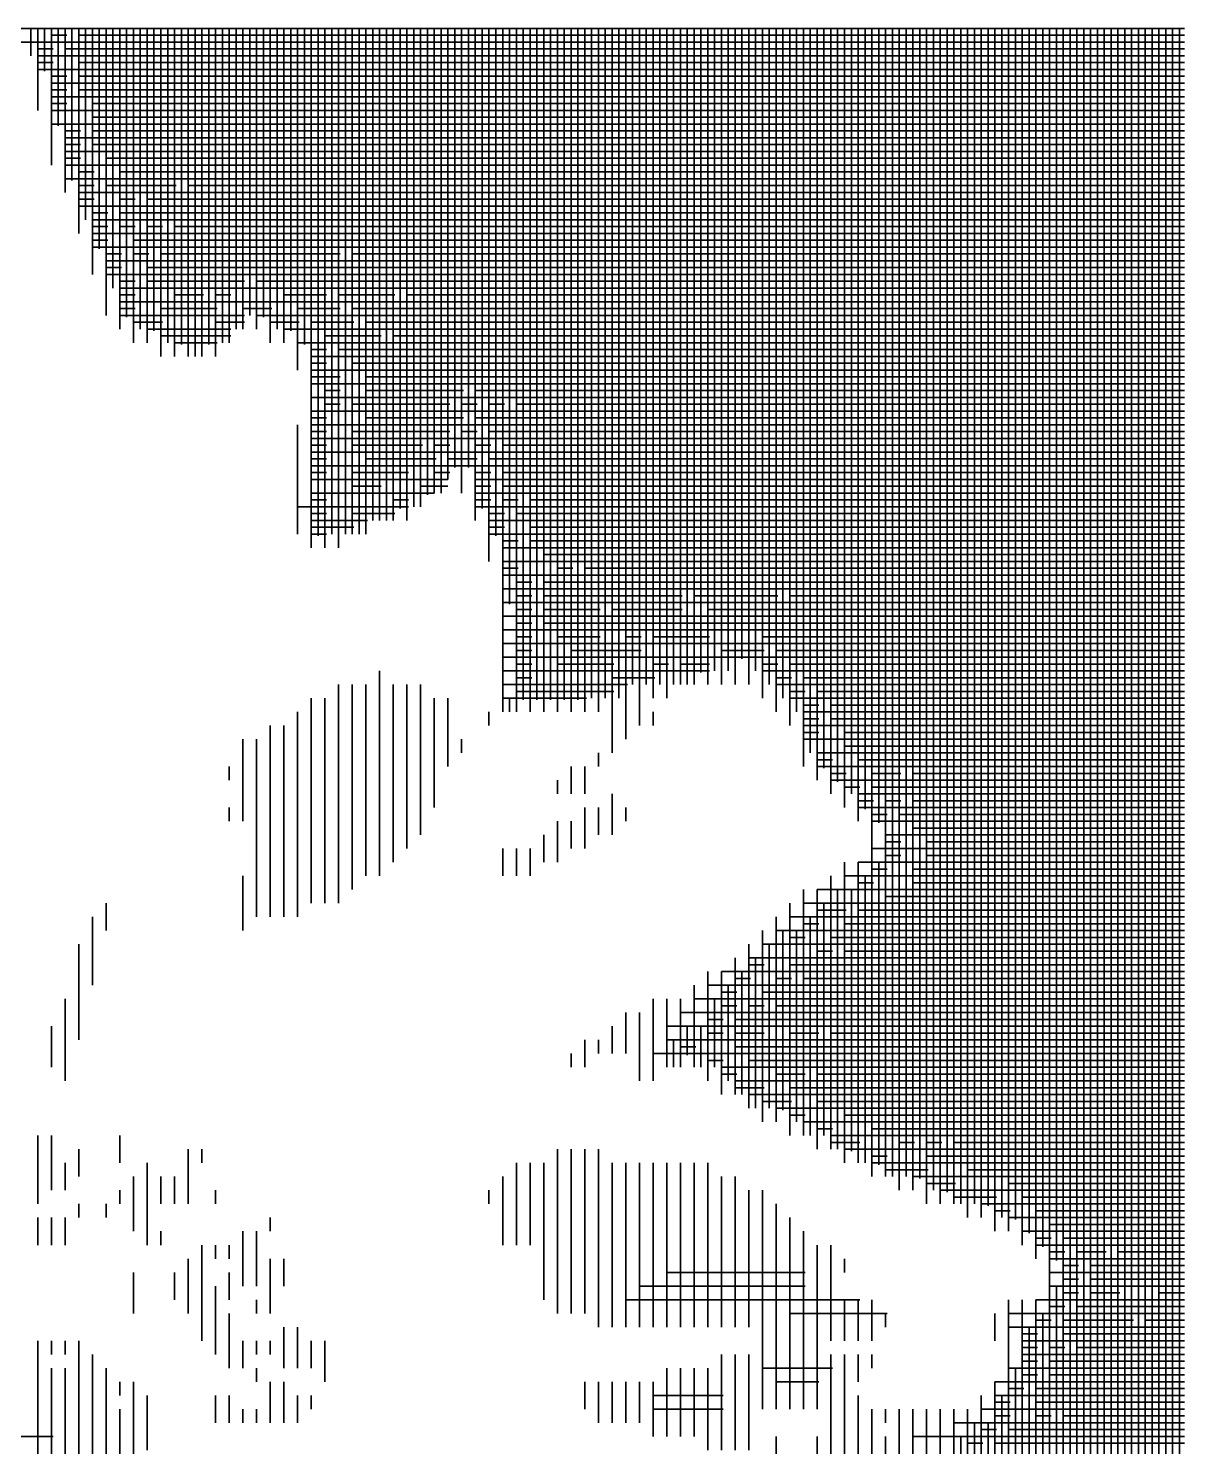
# Model space of a CAD drawing. Header units: inches. Extents: x 0 to 1599, y 1 to 1672.
# Drawn here: x 922 to 1599, y 842 to 1672 of the extents above; entities that cross this region are included whole.
import ezdxf

# ---------------------------------------------------------------- set-up
doc = ezdxf.new("R2010")
doc.units = ezdxf.units.IN
doc.header["$MEASUREMENT"] = 0
doc.layers.add('Layer 1', color=7, linetype='Continuous')

msp = doc.modelspace()

# ---------------------------------------------------------------- linework, layer by layer
at = {"layer": 'Layer 1', "color": 7, "lineweight": 35, "true_color": 0xffffff}
for points in [[(0, 1672), (1599, 1672)], [(924, 1672), (924, 1656)], [(928, 1672), (928, 1624)], [(932, 1672), (932, 1647)], [(936, 1672), (936, 1592)], [(940, 1672), (940, 1615)], [(944, 1672), (944, 1576)], [(948, 1672), (948, 1583)], [(952, 1672), (952, 1552)], [(956, 1672), (956, 1560)], [(960, 1672), (960, 1528)], [(964, 1672), (964, 1543)], [(968, 1672), (968, 1504)], [(972, 1672), (972, 1520)], [(976, 1672), (976, 1496)], [(980, 1672), (980, 1503)], [(984, 1672), (984, 1488)], [(988, 1672), (988, 1496)], [(992, 1672), (992, 1488)], [(996, 1672), (996, 1495)], [(1000, 1672), (1000, 1480)], [(1004, 1672), (1004, 1488)], [(1008, 1672), (1008, 1480)], [(1012, 1672), (1012, 1487)], [(1016, 1672), (1016, 1480)], [(1020, 1672), (1020, 1480)], [(1024, 1672), (1024, 1480)], [(1028, 1672), (1028, 1487)], [(1032, 1672), (1032, 1480)], [(1036, 1672), (1036, 1488)], [(1040, 1672), (1040, 1488)], [(1044, 1672), (1044, 1496)], [(1048, 1672), (1048, 1496)], [(1052, 1672), (1052, 1504)], [(1056, 1672), (1056, 1496)], [(1060, 1672), (1060, 1503)], [(1064, 1672), (1064, 1488)], [(1068, 1672), (1068, 1496)], [(1072, 1672), (1072, 1488)], [(1076, 1672), (1076, 1495)], [(1080, 1672), (1080, 1472)], [(1084, 1672), (1084, 1487)], [(1088, 1672), (1088, 1368)], [(1092, 1672), (1092, 1375)], [(1096, 1672), (1096, 1368)], [(1100, 1672), (1100, 1376)], [(1104, 1672), (1104, 1368)], [(1108, 1672), (1108, 1376)], [(1112, 1672), (1112, 1376)], [(1116, 1672), (1116, 1376)], [(1120, 1672), (1120, 1376)], [(1124, 1672), (1124, 1384)], [(1128, 1672), (1128, 1384)], [(1132, 1672), (1132, 1384)], [(1136, 1672), (1136, 1384)], [(1140, 1672), (1140, 1391)], [(1144, 1672), (1144, 1384)], [(1148, 1672), (1148, 1392)], [(1152, 1672), (1152, 1392)], [(1156, 1672), (1156, 1399)], [(1160, 1672), (1160, 1400)], [(1164, 1672), (1164, 1400)], [(1168, 1672), (1168, 1408)], [(1172, 1672), (1172, 1415)], [(1176, 1672), (1176, 1400)], [(1180, 1672), (1180, 1415)], [(1184, 1672), (1184, 1384)], [(1188, 1672), (1188, 1391)], [(1192, 1672), (1192, 1360)], [(1196, 1672), (1196, 1375)], [(1200, 1672), (1200, 1272)], [(1204, 1672), (1204, 1335)], [(1208, 1672), (1208, 1272)], [(1212, 1672), (1212, 1279)], [(1216, 1672), (1216, 1272)], [(1220, 1672), (1220, 1279)], [(1224, 1672), (1224, 1272)], [(1228, 1672), (1228, 1279)], [(1232, 1672), (1232, 1272)], [(1236, 1672), (1236, 1279)], [(1240, 1672), (1240, 1272)], [(1244, 1672), (1244, 1279)], [(1248, 1672), (1248, 1272)], [(1252, 1672), (1252, 1280)], [(1256, 1672), (1256, 1272)], [(1260, 1672), (1260, 1280)], [(1264, 1672), (1264, 1248)], [(1268, 1672), (1268, 1280)], [(1272, 1672), (1272, 1256)], [(1276, 1672), (1276, 1288)], [(1280, 1672), (1280, 1264)], [(1284, 1672), (1284, 1288)], [(1288, 1672), (1288, 1280)], [(1292, 1672), (1292, 1288)], [(1296, 1672), (1296, 1280)], [(1300, 1672), (1300, 1288)], [(1304, 1672), (1304, 1288)], [(1308, 1672), (1308, 1288)], [(1312, 1672), (1312, 1288)], [(1316, 1672), (1316, 1295)], [(1320, 1672), (1320, 1288)], [(1324, 1672), (1324, 1296)], [(1328, 1672), (1328, 1288)], [(1332, 1672), (1332, 1296)], [(1336, 1672), (1336, 1288)], [(1340, 1672), (1340, 1303)], [(1344, 1672), (1344, 1288)], [(1348, 1672), (1348, 1296)], [(1352, 1672), (1352, 1280)], [(1356, 1672), (1356, 1288)], [(1360, 1672), (1360, 1272)], [(1364, 1672), (1364, 1280)], [(1368, 1672), (1368, 1264)], [(1372, 1672), (1372, 1272)], [(1376, 1672), (1376, 1240)], [(1380, 1672), (1380, 1248)], [(1384, 1672), (1384, 1232)], [(1388, 1672), (1388, 1239)], [(1392, 1672), (1392, 1224)], [(1396, 1672), (1396, 1231)], [(1400, 1672), (1400, 1216)], [(1404, 1672), (1404, 1224)], [(1408, 1672), (1408, 1208)], [(1412, 1672), (1412, 1215)], [(1416, 1672), (1416, 1000)], [(1420, 1672), (1420, 1207)], [(1424, 1672), (1424, 1000)], [(1428, 1672), (1428, 1000)], [(1432, 1672), (1432, 992)], [(1436, 1672), (1436, 1000)], [(1440, 1672), (1440, 992)], [(1444, 1672), (1444, 999)], [(1448, 1672), (1448, 984)], [(1452, 1672), (1452, 992)], [(1456, 1672), (1456, 984)], [(1460, 1672), (1460, 991)], [(1464, 1672), (1464, 984)], [(1468, 1672), (1468, 984)], [(1472, 1672), (1472, 976)], [(1476, 1672), (1476, 984)], [(1480, 1672), (1480, 976)], [(1484, 1672), (1484, 983)], [(1488, 1672), (1488, 968)], [(1492, 1672), (1492, 976)], [(1496, 1672), (1496, 968)], [(1500, 1672), (1500, 975)], [(1504, 1672), (1504, 960)], [(1508, 1672), (1508, 967)], [(1512, 1672), (1512, 952)], [(1516, 1672), (1516, 959)], [(1520, 1672), (1520, 1)], [(1524, 1672), (1524, 951)], [(1528, 1672), (1528, 1)], [(1532, 1672), (1532, 1)], [(1536, 1672), (1536, 1)], [(1540, 1672), (1540, 1)], [(1544, 1672), (1544, 1)], [(1548, 1672), (1548, 1)], [(1552, 1672), (1552, 1)], [(1556, 1672), (1556, 1)], [(1560, 1672), (1560, 1)], [(1564, 1672), (1564, 1)], [(1568, 1672), (1568, 1)], [(1572, 1672), (1572, 1)], [(1576, 1672), (1576, 1)], [(1580, 1672), (1580, 1)], [(1584, 1672), (1584, 1)], [(1588, 1672), (1588, 1)], [(1592, 1672), (1592, 1)], [(1596, 1672), (1596, 1)], [(0, 1664), (1599, 1664)], [(936, 1668), (945, 1668)], [(952, 1668), (1599, 1668)], [(928, 1660), (937, 1660)], [(928, 1656), (1599, 1656)], [(928, 1652), (937, 1652)], [(944, 1660), (1599, 1660)], [(952, 1652), (1599, 1652)], [(928, 1648), (1599, 1648)], [(936, 1644), (945, 1644)], [(952, 1644), (1599, 1644)], [(936, 1640), (1599, 1640)], [(936, 1636), (945, 1636)], [(952, 1636), (1599, 1636)], [(936, 1632), (1599, 1632)], [(936, 1628), (945, 1628)], [(960, 1628), (1599, 1628)], [(936, 1624), (1599, 1624)], [(960, 1620), (1599, 1620)], [(936, 1616), (1599, 1616)], [(944, 1612), (953, 1612)], [(960, 1612), (1599, 1612)], [(944, 1608), (1599, 1608)], [(944, 1604), (953, 1604)], [(960, 1604), (1599, 1604)], [(944, 1600), (1599, 1600)], [(944, 1596), (953, 1596)], [(968, 1596), (1599, 1596)], [(944, 1592), (1599, 1592)], [(952, 1588), (961, 1588)], [(976, 1588), (1599, 1588)], [(944, 1584), (1599, 1584)], [(952, 1580), (961, 1580)], [(968, 1580), (1009, 1580)], [(1016, 1580), (1599, 1580)], [(952, 1576), (1599, 1576)], [(952, 1572), (961, 1572)], [(976, 1572), (985, 1572)], [(992, 1572), (1599, 1572)], [(952, 1568), (1599, 1568)], [(960, 1564), (969, 1564)], [(976, 1564), (1599, 1564)], [(960, 1560), (1599, 1560)], [(960, 1556), (969, 1556)], [(976, 1556), (985, 1556)], [(992, 1556), (1001, 1556)], [(1008, 1556), (1599, 1556)], [(960, 1552), (1599, 1552)], [(960, 1548), (969, 1548)], [(960, 1544), (1599, 1544)], [(984, 1548), (1599, 1548)], [(968, 1540), (977, 1540)], [(968, 1536), (1599, 1536)], [(984, 1540), (993, 1540)], [(1000, 1540), (1105, 1540)], [(1112, 1540), (1599, 1540)], [(968, 1532), (977, 1532)], [(968, 1528), (1599, 1528)], [(992, 1532), (1599, 1532)], [(976, 1524), (985, 1524)], [(976, 1520), (1599, 1520)], [(992, 1524), (1049, 1524)], [(1056, 1524), (1599, 1524)], [(976, 1516), (985, 1516)], [(976, 1512), (1599, 1512)], [(1008, 1516), (1025, 1516)], [(1032, 1516), (1041, 1516)], [(1072, 1516), (1097, 1516)], [(1104, 1516), (1137, 1516)], [(1144, 1516), (1599, 1516)], [(976, 1508), (985, 1508)], [(976, 1504), (1049, 1504)], [(1000, 1508), (1033, 1508)], [(1048, 1508), (1065, 1508)], [(1056, 1504), (1599, 1504)], [(1080, 1508), (1105, 1508)], [(1112, 1508), (1599, 1508)], [(984, 1500), (1001, 1500)], [(992, 1496), (1041, 1496)], [(1032, 1500), (1049, 1500)], [(1064, 1500), (1081, 1500)], [(1072, 1496), (1599, 1496)], [(1088, 1500), (1113, 1500)], [(1120, 1500), (1599, 1500)], [(1000, 1492), (1041, 1492)], [(1008, 1488), (1033, 1488)], [(1080, 1488), (1599, 1488)], [(1096, 1492), (1129, 1492)], [(1136, 1492), (1599, 1492)], [(1088, 1484), (1097, 1484)], [(1088, 1480), (1599, 1480)], [(1104, 1484), (1599, 1484)], [(1088, 1476), (1097, 1476)], [(1088, 1472), (1599, 1472)], [(1112, 1476), (1599, 1476)], [(1088, 1468), (1105, 1468)], [(1088, 1464), (1599, 1464)], [(1120, 1468), (1599, 1468)], [(1088, 1456), (1599, 1456)], [(1096, 1460), (1105, 1460)], [(1120, 1460), (1177, 1460)], [(1184, 1460), (1599, 1460)], [(1088, 1448), (1599, 1448)], [(1096, 1452), (1105, 1452)], [(1112, 1452), (1169, 1452)], [(1176, 1452), (1185, 1452)], [(1192, 1452), (1201, 1452)], [(1208, 1452), (1599, 1452)], [(1080, 1440), (1080, 1376)], [(1088, 1444), (1097, 1444)], [(1088, 1440), (1599, 1440)], [(1088, 1436), (1097, 1436)], [(1112, 1436), (1169, 1436)], [(1120, 1444), (1177, 1444)], [(1176, 1436), (1185, 1436)], [(1184, 1444), (1599, 1444)], [(1192, 1436), (1599, 1436)], [(1088, 1432), (1599, 1432)], [(1088, 1428), (1097, 1428)], [(1112, 1428), (1153, 1428)], [(1160, 1428), (1169, 1428)], [(1184, 1428), (1193, 1428)], [(1200, 1428), (1599, 1428)], [(1088, 1424), (1599, 1424)], [(1088, 1420), (1097, 1420)], [(1120, 1420), (1161, 1420)], [(1168, 1420), (1185, 1420)], [(1192, 1420), (1599, 1420)], [(1088, 1416), (1599, 1416)], [(1088, 1412), (1097, 1412)], [(1112, 1412), (1145, 1412)], [(1160, 1412), (1169, 1412)], [(1184, 1412), (1193, 1412)], [(1200, 1412), (1599, 1412)], [(1088, 1408), (1168, 1408)], [(1112, 1404), (1129, 1404)], [(1152, 1404), (1168, 1404)], [(1184, 1408), (1599, 1408)], [(1184, 1404), (1193, 1404)], [(1200, 1404), (1599, 1404)], [(1088, 1400), (1160, 1400)], [(1088, 1396), (1097, 1396)], [(1136, 1396), (1145, 1396)], [(1184, 1400), (1599, 1400)], [(1184, 1396), (1193, 1396)], [(1200, 1396), (1209, 1396)], [(1216, 1396), (1599, 1396)], [(1080, 1392), (1145, 1392)], [(1088, 1388), (1097, 1388)], [(1112, 1388), (1137, 1388)], [(1184, 1392), (1599, 1392)], [(1192, 1388), (1201, 1388)], [(1208, 1388), (1599, 1388)], [(1088, 1384), (1121, 1384)], [(1088, 1380), (1113, 1380)], [(1192, 1384), (1599, 1384)], [(1192, 1380), (1201, 1380)], [(1216, 1380), (1599, 1380)], [(1088, 1376), (1097, 1376)], [(1192, 1376), (1599, 1376)], [(1200, 1372), (1209, 1372)], [(1216, 1372), (1599, 1372)], [(1200, 1368), (1599, 1368)], [(1224, 1364), (1599, 1364)], [(1200, 1360), (1599, 1360)], [(1200, 1356), (1209, 1356)], [(1232, 1356), (1241, 1356)], [(1248, 1356), (1599, 1356)], [(1200, 1352), (1599, 1352)], [(1208, 1348), (1217, 1348)], [(1224, 1348), (1599, 1348)], [(1200, 1344), (1599, 1344)], [(1208, 1340), (1217, 1340)], [(1224, 1340), (1305, 1340)], [(1312, 1340), (1361, 1340)], [(1368, 1340), (1599, 1340)], [(1200, 1336), (1599, 1336)], [(1200, 1328), (1599, 1328)], [(1208, 1332), (1217, 1332)], [(1224, 1332), (1257, 1332)], [(1264, 1332), (1305, 1332)], [(1320, 1332), (1599, 1332)], [(1200, 1320), (1599, 1320)], [(1208, 1324), (1217, 1324)], [(1224, 1324), (1599, 1324)], [(1200, 1312), (1599, 1312)], [(1208, 1316), (1217, 1316)], [(1232, 1316), (1257, 1316)], [(1272, 1316), (1281, 1316)], [(1288, 1316), (1321, 1316)], [(1352, 1316), (1599, 1316)], [(1200, 1304), (1599, 1304)], [(1208, 1308), (1217, 1308)], [(1240, 1308), (1281, 1308)], [(1328, 1308), (1353, 1308)], [(1360, 1308), (1599, 1308)], [(1128, 1296), (1128, 1176)], [(1200, 1296), (1321, 1296)], [(1208, 1300), (1217, 1300)], [(1232, 1300), (1265, 1300)], [(1288, 1300), (1297, 1300)], [(1304, 1300), (1321, 1300)], [(1352, 1300), (1361, 1300)], [(1352, 1296), (1599, 1296)], [(1368, 1300), (1599, 1300)], [(1104, 1288), (1104, 1160)], [(1112, 1288), (1112, 1168)], [(1120, 1288), (1120, 1176)], [(1136, 1288), (1136, 1184)], [(1144, 1288), (1144, 1192)], [(1152, 1288), (1152, 1200)], [(1200, 1288), (1273, 1288)], [(1208, 1292), (1217, 1292)], [(1264, 1292), (1289, 1292)], [(1360, 1292), (1369, 1292)], [(1360, 1288), (1599, 1288)], [(1376, 1292), (1599, 1292)], [(1088, 1280), (1088, 1160)], [(1096, 1280), (1096, 1160)], [(1160, 1280), (1160, 1216)], [(1168, 1280), (1168, 1240)], [(1200, 1280), (1249, 1280)], [(1204, 1280), (1204, 1272)], [(1208, 1284), (1265, 1284)], [(1368, 1284), (1377, 1284)], [(1368, 1280), (1599, 1280)], [(1384, 1284), (1599, 1284)], [(1080, 1272), (1080, 1152)], [(1192, 1272), (1192, 1264)], [(1288, 1272), (1288, 1264)], [(1376, 1276), (1385, 1276)], [(1376, 1272), (1599, 1272)], [(1392, 1276), (1599, 1276)], [(1064, 1264), (1064, 1152)], [(1072, 1264), (1072, 1152)], [(1376, 1268), (1385, 1268)], [(1376, 1264), (1599, 1264)], [(1392, 1268), (1599, 1268)], [(1048, 1256), (1048, 1208)], [(1056, 1256), (1056, 1152)], [(1176, 1256), (1176, 1248)], [(1376, 1260), (1385, 1260)], [(1376, 1256), (1599, 1256)], [(1400, 1260), (1599, 1260)], [(1256, 1248), (1256, 1240)], [(1384, 1248), (1599, 1248)], [(1400, 1252), (1599, 1252)], [(1040, 1240), (1040, 1232)], [(1240, 1240), (1240, 1224)], [(1248, 1240), (1248, 1224)], [(1384, 1244), (1393, 1244)], [(1384, 1240), (1599, 1240)], [(1408, 1244), (1599, 1244)], [(1232, 1232), (1232, 1224)], [(1392, 1236), (1401, 1236)], [(1392, 1232), (1599, 1232)], [(1416, 1236), (1433, 1236)], [(1440, 1236), (1599, 1236)], [(1264, 1224), (1264, 1200)], [(1400, 1228), (1409, 1228)], [(1408, 1224), (1599, 1224)], [(1416, 1228), (1599, 1228)], [(1040, 1216), (1040, 1208)], [(1248, 1216), (1248, 1192)], [(1256, 1216), (1256, 1200)], [(1272, 1216), (1272, 1208)], [(1408, 1220), (1417, 1220)], [(1408, 1216), (1599, 1216)], [(1416, 1212), (1425, 1212)], [(1424, 1220), (1433, 1220)], [(1432, 1212), (1599, 1212)], [(1440, 1220), (1599, 1220)], [(1232, 1208), (1232, 1184)], [(1240, 1208), (1240, 1192)], [(1416, 1208), (1599, 1208)], [(1440, 1204), (1599, 1204)], [(1224, 1200), (1224, 1184)], [(1424, 1200), (1599, 1200)], [(1424, 1196), (1433, 1196)], [(1448, 1196), (1599, 1196)], [(1200, 1192), (1200, 1176)], [(1208, 1192), (1208, 1176)], [(1216, 1192), (1216, 1176)], [(1416, 1192), (1599, 1192)], [(1424, 1188), (1433, 1188)], [(1448, 1188), (1599, 1188)], [(1400, 1184), (1400, 1008)], [(1408, 1184), (1408, 1008)], [(1408, 1184), (1599, 1184)], [(1416, 1180), (1425, 1180)], [(1420, 1184), (1420, 1007)], [(1440, 1180), (1599, 1180)], [(1048, 1176), (1048, 1144)], [(1392, 1176), (1392, 1016)], [(1400, 1176), (1599, 1176)], [(1408, 1172), (1417, 1172)], [(1412, 1176), (1412, 1008)], [(1440, 1172), (1599, 1172)], [(1376, 1168), (1376, 1024)], [(1384, 1168), (1384, 1016)], [(1384, 1168), (1599, 1168)], [(1396, 1168), (1396, 1016)], [(1404, 1168), (1404, 1015)], [(1424, 1164), (1599, 1164)], [(968, 1160), (968, 1144)], [(1368, 1160), (1368, 1024)], [(1376, 1160), (1599, 1160)], [(1384, 1156), (1401, 1156)], [(1388, 1160), (1388, 1024)], [(1408, 1156), (1599, 1156)], [(960, 1152), (960, 1112)], [(1360, 1152), (1360, 1032)], [(1368, 1152), (1599, 1152)], [(1376, 1148), (1385, 1148)], [(1380, 1152), (1380, 1024)], [(1400, 1148), (1599, 1148)], [(1352, 1144), (1352, 1032)], [(1360, 1144), (1599, 1144)], [(1364, 1144), (1364, 1039)], [(1368, 1140), (1377, 1140)], [(1372, 1144), (1372, 1032)], [(1392, 1140), (1599, 1140)], [(952, 1136), (952, 1080)], [(1344, 1136), (1344, 1040)], [(1352, 1136), (1599, 1136)], [(1356, 1136), (1356, 1040)], [(1384, 1132), (1393, 1132)], [(1400, 1132), (1599, 1132)], [(1336, 1128), (1336, 1048)], [(1344, 1128), (1599, 1128)], [(1344, 1124), (1353, 1124)], [(1348, 1128), (1348, 1040)], [(1368, 1124), (1599, 1124)], [(1320, 1120), (1320, 1056)], [(1328, 1120), (1328, 1048)], [(1328, 1120), (1599, 1120)], [(1336, 1116), (1345, 1116)], [(1340, 1120), (1340, 1048)], [(1360, 1116), (1369, 1116)], [(1376, 1116), (1599, 1116)], [(944, 1104), (944, 1056)], [(1288, 1104), (1288, 1056)], [(1296, 1104), (1296, 1064)], [(1304, 1104), (1304, 1064)], [(1312, 1112), (1312, 1064)], [(1312, 1104), (1599, 1104)], [(1320, 1112), (1599, 1112)], [(1324, 1104), (1324, 1064)], [(1328, 1108), (1337, 1108)], [(1332, 1112), (1332, 1056)], [(1352, 1108), (1599, 1108)], [(1272, 1096), (1272, 1072)], [(1280, 1096), (1280, 1056)], [(1304, 1096), (1599, 1096)], [(1328, 1100), (1337, 1100)], [(1344, 1100), (1353, 1100)], [(1360, 1100), (1599, 1100)], [(936, 1088), (936, 1064)], [(1264, 1088), (1264, 1072)], [(1296, 1088), (1599, 1088)], [(1308, 1088), (1308, 1071)], [(1316, 1088), (1316, 1064)], [(1320, 1092), (1329, 1092)], [(1336, 1092), (1599, 1092)], [(1248, 1080), (1248, 1064)], [(1256, 1080), (1256, 1072)], [(1296, 1080), (1599, 1080)], [(1300, 1080), (1300, 1064)], [(1320, 1084), (1329, 1084)], [(1336, 1084), (1353, 1084)], [(1368, 1084), (1385, 1084)], [(1392, 1084), (1599, 1084)], [(1240, 1072), (1240, 1064)], [(1288, 1072), (1599, 1072)], [(1304, 1076), (1313, 1076)], [(1336, 1076), (1599, 1076)], [(1320, 1068), (1329, 1068)], [(1328, 1064), (1599, 1064)], [(1344, 1068), (1599, 1068)], [(1328, 1060), (1337, 1060)], [(1336, 1056), (1599, 1056)], [(1360, 1060), (1377, 1060)], [(1384, 1060), (1599, 1060)], [(1336, 1052), (1353, 1052)], [(1344, 1048), (1599, 1048)], [(1368, 1052), (1599, 1052)], [(1352, 1044), (1369, 1044)], [(1360, 1040), (1599, 1040)], [(1384, 1044), (1599, 1044)], [(1368, 1036), (1377, 1036)], [(1376, 1032), (1599, 1032)], [(1400, 1036), (1599, 1036)], [(928, 1024), (928, 984)], [(936, 1024), (936, 992)], [(976, 1024), (976, 1008)], [(1384, 1028), (1393, 1028)], [(1392, 1024), (1599, 1024)], [(1416, 1028), (1599, 1028)], [(952, 1016), (952, 1000)], [(1016, 1016), (1016, 984)], [(1024, 1016), (1024, 1008)], [(1232, 1016), (1232, 920)], [(1240, 1016), (1240, 920)], [(1248, 1016), (1248, 920)], [(1256, 1016), (1256, 912)], [(1392, 1020), (1409, 1020)], [(1400, 1016), (1599, 1016)], [(1432, 1020), (1441, 1020)], [(1448, 1020), (1457, 1020)], [(1464, 1020), (1599, 1020)], [(944, 1008), (944, 992)], [(992, 1008), (992, 960)], [(1208, 1008), (1208, 960)], [(1216, 1008), (1216, 960)], [(1224, 1008), (1224, 928)], [(1264, 1008), (1264, 912)], [(1272, 1008), (1272, 912)], [(1280, 1008), (1280, 912)], [(1288, 1008), (1288, 912)], [(1296, 1008), (1296, 912)], [(1304, 1008), (1304, 912)], [(1312, 1008), (1312, 912)], [(1320, 1008), (1320, 912)], [(1416, 1012), (1425, 1012)], [(1416, 1008), (1599, 1008)], [(1448, 1012), (1599, 1012)], [(984, 1000), (984, 968)], [(1000, 1000), (1000, 984)], [(1008, 1000), (1008, 984)], [(1200, 1000), (1200, 960)], [(1328, 1000), (1328, 912)], [(1336, 1000), (1336, 912)], [(1424, 1004), (1449, 1004)], [(1440, 1000), (1599, 1000)], [(1472, 1004), (1599, 1004)], [(976, 992), (976, 984)], [(1032, 992), (1032, 984)], [(1192, 992), (1192, 984)], [(1344, 992), (1344, 912)], [(1352, 992), (1352, 864)], [(1448, 996), (1465, 996)], [(1456, 992), (1599, 992)], [(1464, 988), (1489, 988)], [(1496, 996), (1599, 996)], [(1504, 988), (1599, 988)], [(952, 984), (952, 976)], [(968, 984), (968, 976)], [(1360, 984), (1360, 864)], [(1480, 984), (1599, 984)], [(1488, 980), (1497, 980)], [(1512, 980), (1599, 980)], [(928, 976), (928, 960)], [(936, 976), (936, 960)], [(944, 976), (944, 960)], [(1064, 976), (1064, 968)], [(1368, 976), (1368, 864)], [(1496, 976), (1599, 976)], [(1520, 972), (1599, 972)], [(1000, 968), (1000, 960)], [(1048, 968), (1048, 936)], [(1056, 968), (1056, 936)], [(1376, 968), (1376, 864)], [(1504, 968), (1599, 968)], [(1512, 964), (1521, 964)], [(1528, 964), (1599, 964)], [(1024, 960), (1024, 904)], [(1032, 960), (1032, 952)], [(1040, 960), (1040, 952)], [(1384, 960), (1384, 864)], [(1392, 960), (1392, 904)], [(1512, 960), (1599, 960)], [(1520, 956), (1529, 956)], [(1536, 956), (1553, 956)], [(1560, 956), (1599, 956)], [(1016, 952), (1016, 920)], [(1064, 952), (1064, 920)], [(1072, 952), (1072, 936)], [(1400, 952), (1400, 944)], [(1520, 952), (1599, 952)], [(1528, 948), (1537, 948)], [(1544, 948), (1599, 948)], [(984, 944), (984, 920)], [(1008, 944), (1008, 928)], [(1040, 944), (1040, 928)], [(1296, 944), (1377, 944)], [(1520, 944), (1599, 944)], [(1528, 940), (1537, 940)], [(1544, 940), (1599, 940)], [(1032, 936), (1032, 896)], [(1280, 936), (1377, 936)], [(1520, 936), (1599, 936)], [(1524, 936), (1524, 1)], [(1528, 932), (1537, 932)], [(1544, 932), (1561, 932)], [(1584, 932), (1599, 932)], [(1056, 928), (1056, 920)], [(1272, 928), (1409, 928)], [(1400, 928), (1400, 904)], [(1408, 928), (1408, 904)], [(1416, 928), (1416, 904)], [(1496, 928), (1496, 1)], [(1504, 928), (1504, 1)], [(1512, 928), (1512, 1)], [(1512, 928), (1599, 928)], [(1520, 924), (1529, 924)], [(1536, 924), (1599, 924)], [(1040, 920), (1040, 888)], [(1368, 920), (1425, 920)], [(1424, 920), (1424, 912)], [(1488, 920), (1488, 904)], [(1496, 920), (1599, 920)], [(1512, 916), (1521, 916)], [(1516, 920), (1516, 1)], [(1528, 916), (1569, 916)], [(1576, 916), (1599, 916)], [(1072, 912), (1072, 888)], [(1080, 912), (1080, 888)], [(1496, 912), (1599, 912)], [(1504, 908), (1513, 908)], [(1508, 912), (1508, 1)], [(1528, 908), (1599, 908)], [(928, 904), (928, 712)], [(936, 904), (936, 896)], [(944, 904), (944, 896)], [(952, 904), (952, 736)], [(1048, 904), (1048, 888)], [(1056, 904), (1056, 896)], [(1064, 904), (1064, 896)], [(1088, 904), (1088, 888)], [(1096, 904), (1096, 880)], [(1504, 904), (1599, 904)], [(1504, 900), (1513, 900)], [(1520, 900), (1529, 900)], [(1536, 900), (1599, 900)], [(960, 896), (960, 752)], [(1328, 896), (1328, 840)], [(1336, 896), (1336, 840)], [(1344, 896), (1344, 840)], [(1392, 896), (1392, 1)], [(1400, 896), (1400, 1)], [(1408, 896), (1408, 880)], [(1416, 896), (1416, 888)], [(1504, 896), (1599, 896)], [(1504, 892), (1513, 892)], [(1520, 892), (1599, 892)], [(936, 888), (936, 720)], [(944, 888), (944, 720)], [(968, 888), (968, 760)], [(976, 880), (976, 872)], [(984, 880), (984, 760)], [(1056, 888), (1056, 880)], [(1064, 880), (1064, 856)], [(1072, 880), (1072, 856)], [(1248, 880), (1248, 864)], [(1256, 880), (1256, 856)], [(1264, 880), (1264, 856)], [(1272, 880), (1272, 856)], [(1280, 880), (1280, 856)], [(1288, 880), (1288, 848)], [(1296, 888), (1296, 848)], [(1304, 888), (1304, 848)], [(1312, 888), (1312, 848)], [(1320, 888), (1320, 840)], [(1352, 888), (1393, 888)], [(1360, 880), (1385, 880)], [(1488, 880), (1488, 1)], [(1488, 880), (1599, 880)], [(1496, 888), (1599, 888)], [(1500, 888), (1500, 1)], [(1504, 884), (1513, 884)], [(1520, 884), (1599, 884)], [(992, 872), (992, 840)], [(1032, 872), (1032, 856)], [(1040, 872), (1040, 856)], [(1080, 872), (1080, 856)], [(1088, 872), (1088, 864)], [(1288, 872), (1329, 872)], [(1408, 872), (1408, 1)], [(1480, 872), (1480, 1)], [(1488, 872), (1599, 872)], [(1492, 872), (1492, 1)], [(1496, 876), (1505, 876)], [(1512, 876), (1599, 876)], [(976, 864), (976, 752)], [(1048, 864), (1048, 856)], [(1056, 864), (1056, 856)], [(1288, 864), (1329, 864)], [(1416, 864), (1416, 1)], [(1424, 864), (1424, 856)], [(1432, 864), (1432, 1)], [(1440, 864), (1440, 1)], [(1448, 864), (1448, 1)], [(1456, 864), (1456, 1)], [(1464, 864), (1464, 1)], [(1472, 864), (1472, 1)], [(1480, 864), (1599, 864)], [(1488, 868), (1497, 868)], [(1512, 868), (1599, 868)], [(1464, 856), (1599, 856)], [(1476, 856), (1476, 1)], [(1484, 856), (1484, 1)], [(1488, 860), (1497, 860)], [(1512, 860), (1521, 860)], [(1528, 860), (1599, 860)], [(832, 848), (937, 848)], [(1360, 848), (1360, 496)], [(1384, 848), (1384, 1)], [(1424, 848), (1424, 1)], [(1440, 848), (1599, 848)], [(1468, 848), (1468, 1)], [(1480, 852), (1489, 852)], [(1496, 852), (1599, 852)], [(1472, 844), (1481, 844)], [(1488, 844), (1599, 844)]]:
    msp.add_lwpolyline(points, dxfattribs=at)

doc.saveas('drawing.dxf')
